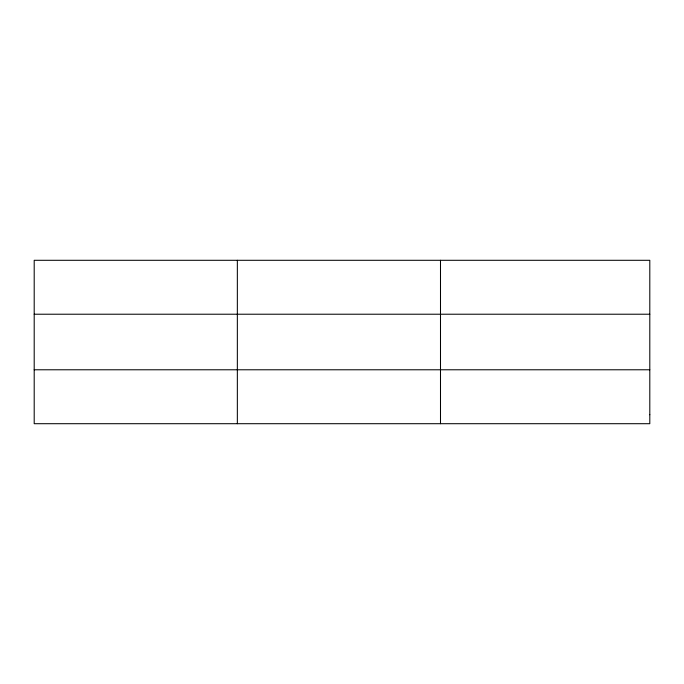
<?xml version="1.0" encoding="UTF-8"?>
<svg xmlns="http://www.w3.org/2000/svg" width="684" height="684" viewBox="0 0 684 684"><rect width="100%" height="100%" fill="white"/><g stroke="black" fill="none" stroke-linecap="round" stroke-linejoin="round"><path stroke-width="1.03" d="M237.348 423.704L237.348 260.296M440.496 423.704L440.496 260.296M34.2 314.221L649.8 314.221M34.2 369.779L649.8 369.779M649.8 414.718L649.8 423.704L34.2 423.704L34.2 260.296L649.8 260.296L649.8 414.718"/></g></svg>
